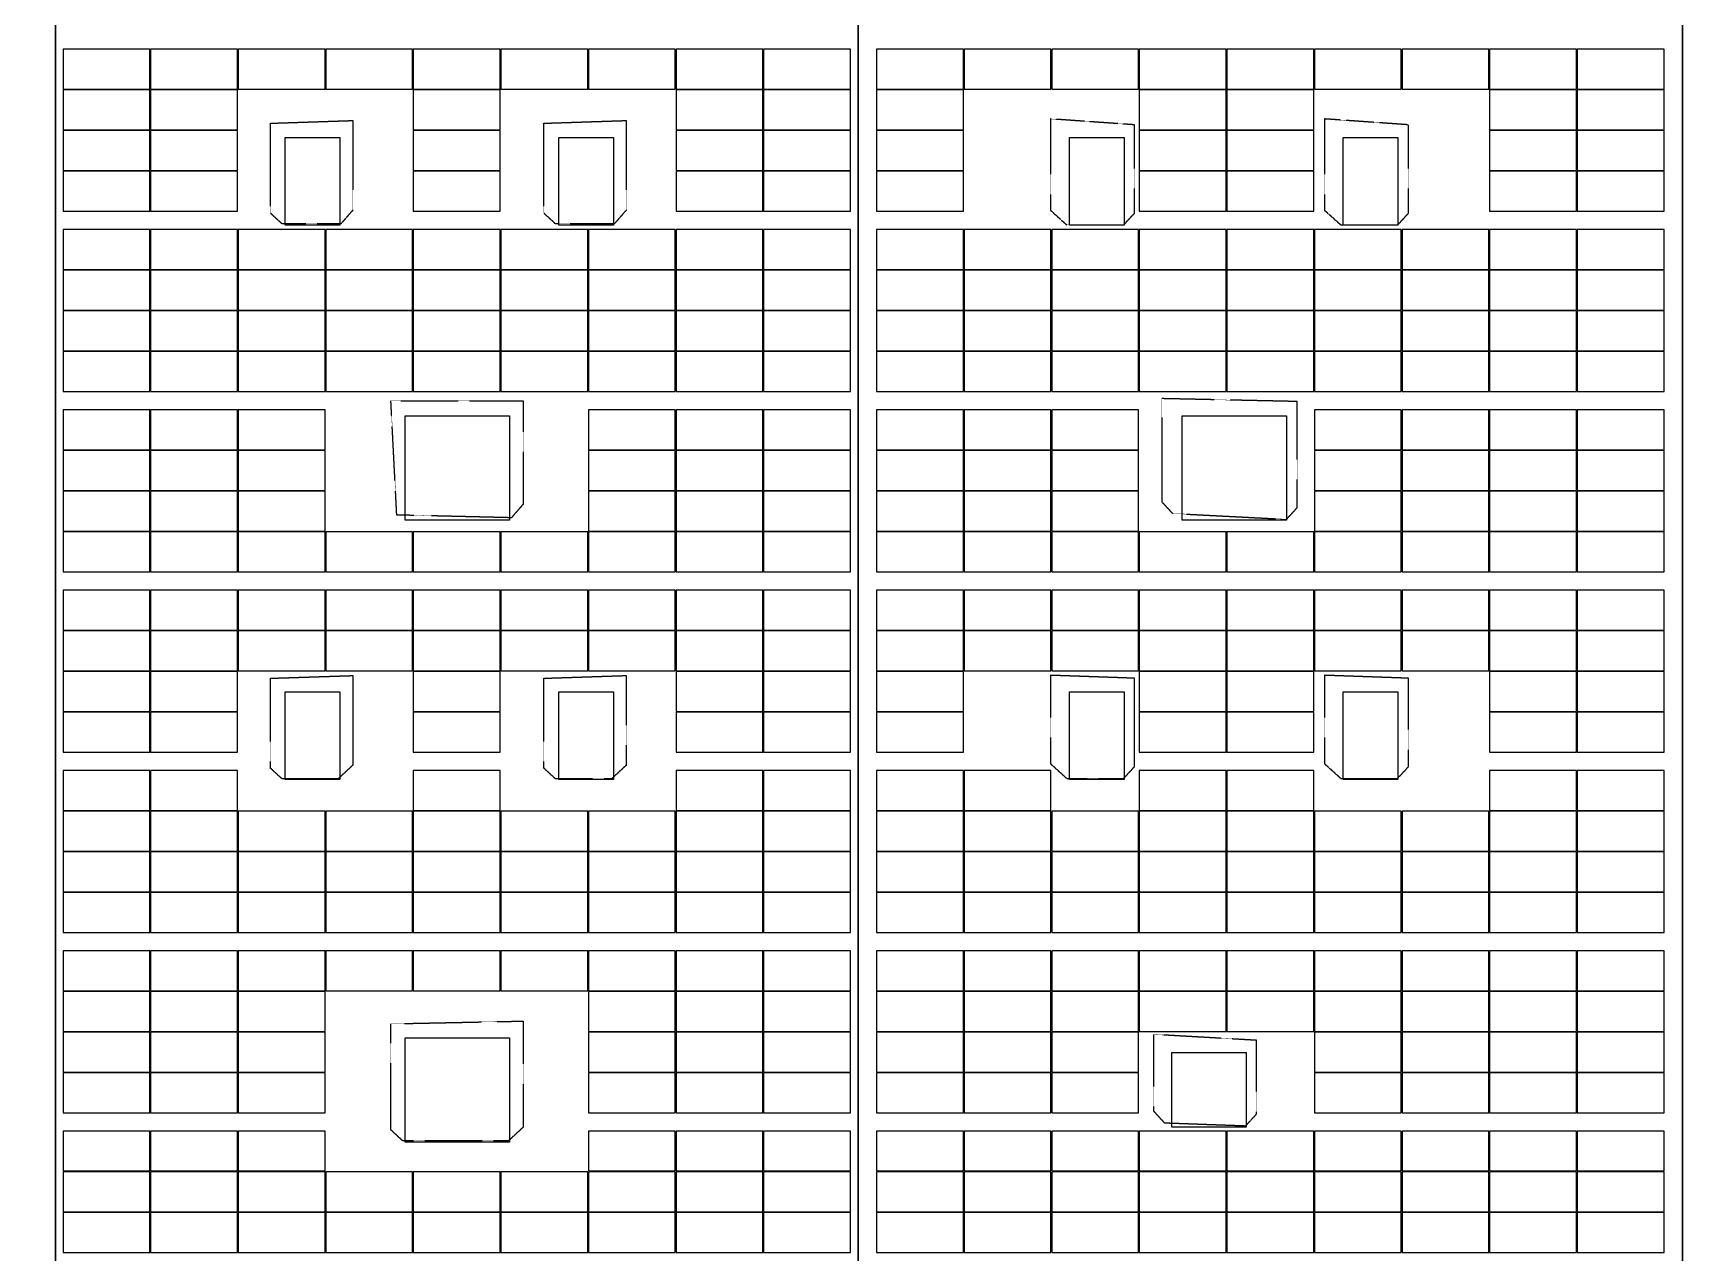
# Model space of a CAD drawing. Header units: metres. Extents: x -330863 to 383137, y -246038 to 314990.
# Drawn here: x -46005 to -436, y -60877 to -27439 of the extents above; entities that cross this region are included whole.
import ezdxf

# ---------------------------------------------------------------- set-up
doc = ezdxf.new("R2010")
doc.units = ezdxf.units.M
doc.linetypes.add('DASHED', pattern=[1.524, 1.27, -0.254])
doc.linetypes.add('HIDDEN', pattern=[0.375, 0.25, -0.125])
doc.layers.add('X消防车道', color=6, linetype='HIDDEN', lineweight=18)
for name, color, linetype in [('屋脊线', 7, 'ByLayer'), ('组件', 7, 'ByLayer'), ('阴影', 8, 'DASHED'), ('障碍物', 7, 'ByLayer')]:
    doc.layers.add(name, color=color, linetype=linetype)

# ---------------------------------------------------------------- blocks, each defined once
blk = doc.blocks.new('*U6')
at = {"layer": '屋脊线', "color": 30}
for p, q in [((-45396, -129651, 10100), (-45400, 145849, 10100)), ((-23396, -129651, 8900), (-23400, 145849, 8900)), ((-796, -129651, 10100), (-800, 145849, 10100))]:
    blk.add_line(p, q, dxfattribs=at)
at = {"flags": 1}
for tag in ['unit_id', 'unit_name']:
    blk.add_attdef(tag, (0, 0), '', height=2.5, dxfattribs=at)
blk = doc.blocks.new('*U129')
at = {"layer": '障碍物', "color": 1}
blk.add_polyline3d([(-39100, -30301, 10), (-37600, -30301, 10), (-37600, -32701, 10), (-39100, -32701, 10)], close=True, dxfattribs=at)
at = {"flags": 1}
for tag in ['height', 'shape']:
    blk.add_attdef(tag, (0, 0), '', height=2.5, dxfattribs=at)
blk = doc.blocks.new('*U130')
at = {"layer": '障碍物', "color": 1}
blk.add_polyline3d([(-31600, -30301, 10), (-30100, -30301, 10), (-30100, -32701, 10), (-31600, -32701, 10)], close=True, dxfattribs=at)
at = {"flags": 1}
for tag in ['height', 'shape']:
    blk.add_attdef(tag, (0, 0), '', height=2.5, dxfattribs=at)
blk = doc.blocks.new('*U131')
at = {"layer": '障碍物', "color": 1}
blk.add_polyline3d([(-39100, -45501, 10), (-37600, -45501, 10), (-37600, -47901, 10), (-39100, -47901, 10)], close=True, dxfattribs=at)
at = {"flags": 1}
for tag in ['height', 'shape']:
    blk.add_attdef(tag, (0, 0), '', height=2.5, dxfattribs=at)
blk = doc.blocks.new('*U132')
at = {"layer": '障碍物', "color": 1}
blk.add_polyline3d([(-31600, -45501, 10), (-30100, -45501, 10), (-30100, -47901, 10), (-31600, -47901, 10)], close=True, dxfattribs=at)
at = {"flags": 1}
for tag in ['height', 'shape']:
    blk.add_attdef(tag, (0, 0), '', height=2.5, dxfattribs=at)
blk = doc.blocks.new('*U150')
at = {"layer": '障碍物', "color": 1}
blk.add_polyline3d([(-35810, -37931, 10), (-32950, -37931, 10), (-32950, -40792, 10), (-35810, -40792, 10)], close=True, dxfattribs=at)
at = {"flags": 1}
for tag in ['height', 'shape']:
    blk.add_attdef(tag, (0, 0), '', height=2.5, dxfattribs=at)
blk = doc.blocks.new('*U151')
at = {"layer": '障碍物', "color": 1}
blk.add_polyline3d([(-35810, -54981, 10), (-32950, -54981, 10), (-32950, -57842, 10), (-35810, -57842, 10)], close=True, dxfattribs=at)
at = {"flags": 1}
for tag in ['height', 'shape']:
    blk.add_attdef(tag, (0, 0), '', height=2.5, dxfattribs=at)
blk = doc.blocks.new('*U196')
at = {"layer": '障碍物', "color": 1}
blk.add_polyline3d([(-17600, -30301, 10), (-16100, -30301, 10), (-16100, -32701, 10), (-17600, -32701, 10)], close=True, dxfattribs=at)
at = {"flags": 1}
for tag in ['height', 'shape']:
    blk.add_attdef(tag, (0, 0), '', height=2.5, dxfattribs=at)
blk = doc.blocks.new('*U197')
at = {"layer": '障碍物', "color": 1}
blk.add_polyline3d([(-10100, -30301, 10), (-8600, -30301, 10), (-8600, -32701, 10), (-10100, -32701, 10)], close=True, dxfattribs=at)
at = {"flags": 1}
for tag in ['height', 'shape']:
    blk.add_attdef(tag, (0, 0), '', height=2.5, dxfattribs=at)
blk = doc.blocks.new('*U200')
at = {"layer": '障碍物', "color": 1}
blk.add_polyline3d([(-17600, -45501, 10), (-16100, -45501, 10), (-16100, -47901, 10), (-17600, -47901, 10)], close=True, dxfattribs=at)
at = {"flags": 1}
for tag in ['height', 'shape']:
    blk.add_attdef(tag, (0, 0), '', height=2.5, dxfattribs=at)
blk = doc.blocks.new('*U201')
at = {"layer": '障碍物', "color": 1}
blk.add_polyline3d([(-10100, -45501, 10), (-8600, -45501, 10), (-8600, -47901, 10), (-10100, -47901, 10)], close=True, dxfattribs=at)
at = {"flags": 1}
for tag in ['height', 'shape']:
    blk.add_attdef(tag, (0, 0), '', height=2.5, dxfattribs=at)
blk = doc.blocks.new('*U226')
at = {"layer": '障碍物', "color": 1}
blk.add_polyline3d([(-14510, -37931, 10), (-11650, -37931, 10), (-11650, -40792, 10), (-14510, -40792, 10)], close=True, dxfattribs=at)
at = {"flags": 1}
for tag in ['height', 'shape']:
    blk.add_attdef(tag, (0, 0), '', height=2.5, dxfattribs=at)
blk = doc.blocks.new('*U227')
at = {"layer": '障碍物', "color": 1}
blk.add_polyline3d([(-14801, -55390, 10), (-12758, -55390, 10), (-12758, -57433, 10), (-14801, -57433, 10)], close=True, dxfattribs=at)
at = {"flags": 1}
for tag in ['height', 'shape']:
    blk.add_attdef(tag, (0, 0), '', height=2.5, dxfattribs=at)
blk = doc.blocks.new('*U13')
at = {"layer": '组件', "color": 0}
blk.add_polyline3d([(0, 0, 0), (0, -109.6, 0), (238.1, -109.6, 12.6), (238.1, 0, 12.6)], close=True, dxfattribs=at)
at = {"flags": 1}
for tag in ['mounting-hole-spacing1', 'mounting-hole-spacing2', 'module-material', 'vmpo', 'voco', 'silicon-material', 'panel-length', 'panel-width', 'panel-height', 'userid', 'theme', 'note', 'name', 'pmax', 'company-name', 'id', 'impo', 'isco']:
    blk.add_attdef(tag, (0, 0), '', height=2.5, dxfattribs=at)
blk = doc.blocks.new('*U11')
at = {"layer": '组件', "color": 0}
blk.add_polyline3d([(0, 0, 0), (0, 109.6, 0), (-238, 109.6, 13), (-238, 0, 13)], close=True, dxfattribs=at)
at = {"flags": 1}
for tag in ['mounting-hole-spacing1', 'mounting-hole-spacing2', 'module-material', 'vmpo', 'voco', 'silicon-material', 'panel-length', 'panel-width', 'panel-height', 'userid', 'theme', 'note', 'name', 'pmax', 'company-name', 'id', 'impo', 'isco']:
    blk.add_attdef(tag, (0, 0), '', height=2.5, dxfattribs=at)

msp = doc.modelspace()

# ---------------------------------------------------------------- hatches: boundary and pattern name
at = {"layer": 'X消防车道'}
h = msp.add_hatch(dxfattribs=at)
h.set_pattern_fill('DOTS', color=8, scale=1000, angle=-31.4878)
h.set_pattern_definition([(328.51216202, (-1970228605.7, -2547630934.4), (1506.0502845, 939.1527315), [0, -1587.5])])
h.paths.add_polyline_path([(-93210, -143670, 0.388696), (-80261, -155529), (-29868, -155529, 0.072993), (-27282, -155149), (-24813, -154408, -0.072993), (-22226, -154029), (83400, -154029, -0.414215), (92400, -163029), (92400, -173022), (96400, -173176), (96400, -163029, 0.41422), (83400, -150029), (-22813, -150029, 0.072993), (-25400, -150408), (-27869, -151149, -0.072993), (-30455, -151529), (-80261, -151529, -0.388698), (-89226, -143319), (-114667, 145381, -0.440198), (-105702, 155171), (86000, 155171, -0.414211), (95000, 146171, -0.141448), (97000, 153099, 0.25767), (86000, 159171), (-105702, 159171, 0.440196), (-118651, 145030)])

# ---------------------------------------------------------------- linework, layer by layer
at = {"layer": '屋脊线', "color": 2, "elevation": 10100}
for points in [[(-45400, 145849), (-45396, -129651)], [(-800, 145849), (-796, -129651)]]:
    msp.add_lwpolyline(points, dxfattribs=at)
at = {"layer": '屋脊线', "color": 30, "elevation": 8900}
msp.add_lwpolyline([(-23400, 145849), (-23396, -129651)], dxfattribs=at)
at = {"layer": '阴影', "linetype": 'DASHED'}
for points in [[(-37572, -32667, 9674), (-39183, -32667, 9762), (-39506, -32369, 9780), (-39506, -29907, 9780), (-37249, -29832, 9657), (-37249, -32294, 9657), (-37572, -32667, 9674)], [(-30078, -32667, 9265), (-31689, -32667, 9353), (-32012, -32369, 9371), (-32012, -29907, 9371), (-29755, -29832, 9248), (-29755, -32294, 9248), (-30078, -32667, 9265)], [(-15819, -32371, 9303), (-15819, -29950, 9303), (-18125, -29788, 9181), (-18125, -32291, 9181), (-17679, -32694, 9205), (-16117, -32694, 9288), (-15819, -32371, 9303)], [(-8308, -32371, 9702), (-8308, -29950, 9702), (-10613, -29788, 9580), (-10613, -32291, 9580), (-10167, -32694, 9603), (-8605, -32694, 9686), (-8308, -32371, 9702)], [(-32898, -40724, 9419), (-36041, -40649, 9591), (-36202, -37516, 9599), (-32576, -37516, 9402), (-32576, -40351, 9402), (-32898, -40724, 9419)], [(-11357, -40443, 9540), (-11357, -37537, 9540), (-15075, -37457, 9343), (-15075, -40282, 9343), (-14778, -40605, 9359), (-11654, -40766, 9525), (-11357, -40443, 9540)], [(-37652, -47885, 9679), (-39183, -47885, 9762), (-39506, -47587, 9780), (-39506, -45125, 9780), (-37249, -45051, 9657), (-37249, -47512, 9657), (-37652, -47885, 9679)], [(-30158, -47885, 9270), (-31689, -47885, 9353), (-32011, -47587, 9371), (-32011, -45125, 9371), (-29755, -45050, 9248), (-29755, -47512, 9248), (-30158, -47885, 9270)], [(-15819, -47547, 9303), (-15819, -45125, 9303), (-18125, -45044, 9181), (-18125, -47466, 9181), (-17678, -47869, 9205), (-16116, -47869, 9288), (-15819, -47547, 9303)], [(-8307, -47546, 9702), (-8307, -45125, 9702), (-10613, -45044, 9580), (-10613, -47466, 9580), (-10167, -47869, 9603), (-8605, -47869, 9686), (-8307, -47546, 9702)], [(-32978, -57807, 9424), (-35879, -57807, 9582), (-36202, -57509, 9599), (-36202, -54599, 9599), (-32575, -54525, 9402), (-32575, -57434, 9402), (-32978, -57807, 9424)], [(-12472, -57071, 9481), (-12472, -55053, 9481), (-15298, -54892, 9331), (-15298, -56991, 9331), (-15001, -57314, 9347), (-12770, -57394, 9465), (-12472, -57071, 9481)]]:
    msp.add_polyline3d(points, close=True, dxfattribs=at)
at = {"layer": '障碍物', "color": 4, "elevation": 10300}
for points in [[(-39100, -30301), (-37600, -30301), (-37600, -32701), (-39100, -32701)], [(-31600, -30301), (-30100, -30301), (-30100, -32701), (-31600, -32701)], [(-17600, -30301), (-16100, -30301), (-16100, -32701), (-17600, -32701)], [(-10100, -30301), (-8600, -30301), (-8600, -32701), (-10100, -32701)], [(-39100, -45501), (-37600, -45501), (-37600, -47901), (-39100, -47901)], [(-31600, -45501), (-30100, -45501), (-30100, -47901), (-31600, -47901)], [(-17600, -45501), (-16100, -45501), (-16100, -47901), (-17600, -47901)], [(-10100, -45501), (-8600, -45501), (-8600, -47901), (-10100, -47901)]]:
    msp.add_lwpolyline(points, close=True, dxfattribs=at)
at = {"layer": '障碍物', "elevation": 10300}
for points in [[(-35810, -37931), (-32950, -37931), (-32950, -40792), (-35810, -40792)], [(-14510, -37931), (-11650, -37931), (-11650, -40792), (-14510, -40792)], [(-35810, -54981), (-32950, -54981), (-32950, -57842), (-35810, -57842)], [(-14801, -55390), (-12758, -55390), (-12758, -57433), (-14801, -57433)]]:
    msp.add_lwpolyline(points, close=True, dxfattribs=at)

# ---------------------------------------------------------------- block references
at = {"layer": '屋脊线'}
msp.add_blockref('*U6', (0, 0), dxfattribs=at)
at = {"layer": '组件', "color": 5, "xscale": 10, "yscale": 10, "zscale": 10}
for name, p in [('*U11', (-42809, -28971, 10059)), ('*U11', (-40409, -28971, 9928)), ('*U11', (-38008, -28971, 9797)), ('*U11', (-35608, -28971, 9666)), ('*U11', (-33207, -28971, 9535)), ('*U11', (-30807, -28971, 9404)), ('*U11', (-28406, -28971, 9273)), ('*U11', (-26006, -28971, 9142)), ('*U11', (-23606, -28971, 9011)), ('*U13', (-22890, -27875, 9027)), ('*U13', (-20490, -27875, 9154)), ('*U13', (-18089, -27875, 9282)), ('*U13', (-15689, -27875, 9409)), ('*U13', (-13288, -27875, 9537)), ('*U13', (-10887, -27875, 9664)), ('*U13', (-8487, -27875, 9792)), ('*U13', (-6086, -27875, 9919)), ('*U13', (-3685, -27875, 10047)), ('*U11', (-42809, -30087, 10059)), ('*U11', (-40409, -30087, 9928)), ('*U11', (-33207, -30087, 9535)), ('*U11', (-26006, -30087, 9142)), ('*U11', (-23606, -30087, 9011)), ('*U13', (-22890, -28991, 9027)), ('*U13', (-15689, -28991, 9409)), ('*U13', (-13288, -28991, 9537)), ('*U13', (-6086, -28991, 9919)), ('*U13', (-3685, -28991, 10047)), ('*U11', (-42809, -31203, 10059)), ('*U11', (-40409, -31203, 9928)), ('*U11', (-33207, -31203, 9535)), ('*U11', (-26006, -31203, 9142)), ('*U11', (-23606, -31203, 9011)), ('*U13', (-22890, -30107, 9027)), ('*U13', (-15689, -30107, 9409)), ('*U13', (-13288, -30107, 9537)), ('*U13', (-6086, -30107, 9919)), ('*U13', (-3685, -30107, 10047)), ('*U11', (-42809, -32319, 10059)), ('*U11', (-40409, -32319, 9928)), ('*U11', (-33207, -32319, 9535)), ('*U11', (-26006, -32319, 9142)), ('*U11', (-23606, -32319, 9011)), ('*U13', (-22890, -31223, 9027)), ('*U13', (-15689, -31223, 9409)), ('*U13', (-13288, -31223, 9537)), ('*U13', (-6086, -31223, 9919)), ('*U13', (-3685, -31223, 10047)), ('*U11', (-42809, -33915, 10059)), ('*U11', (-40409, -33915, 9928)), ('*U11', (-38008, -33915, 9797)), ('*U11', (-35608, -33915, 9666)), ('*U11', (-33207, -33915, 9535)), ('*U11', (-30807, -33915, 9404)), ('*U11', (-28406, -33915, 9273)), ('*U11', (-26006, -33915, 9142)), ('*U11', (-23606, -33915, 9011)), ('*U13', (-22890, -32819, 9027)), ('*U13', (-20490, -32819, 9154)), ('*U13', (-18089, -32819, 9282)), ('*U13', (-15689, -32819, 9409)), ('*U13', (-13288, -32819, 9537)), ('*U13', (-10887, -32819, 9664)), ('*U13', (-8487, -32819, 9792)), ('*U13', (-6086, -32819, 9919)), ('*U13', (-3685, -32819, 10047)), ('*U11', (-42809, -35031, 10059)), ('*U11', (-40409, -35031, 9928)), ('*U11', (-38008, -35031, 9797)), ('*U11', (-35608, -35031, 9666)), ('*U11', (-33207, -35031, 9535)), ('*U11', (-30807, -35031, 9404)), ('*U11', (-28406, -35031, 9273)), ('*U11', (-26006, -35031, 9142)), ('*U11', (-23606, -35031, 9011)), ('*U13', (-22890, -33935, 9027)), ('*U13', (-20490, -33935, 9154)), ('*U13', (-18089, -33935, 9282)), ('*U13', (-15689, -33935, 9409)), ('*U13', (-13288, -33935, 9537)), ('*U13', (-10887, -33935, 9664)), ('*U13', (-8487, -33935, 9792)), ('*U13', (-6086, -33935, 9919)), ('*U13', (-3685, -33935, 10047)), ('*U11', (-42809, -36147, 10059)), ('*U11', (-40409, -36147, 9928)), ('*U11', (-38008, -36147, 9797)), ('*U11', (-35608, -36147, 9666)), ('*U11', (-33207, -36147, 9535)), ('*U11', (-30807, -36147, 9404)), ('*U11', (-28406, -36147, 9273)), ('*U11', (-26006, -36147, 9142)), ('*U11', (-23606, -36147, 9011)), ('*U13', (-22890, -35051, 9027)), ('*U13', (-20490, -35051, 9154)), ('*U13', (-18089, -35051, 9282)), ('*U13', (-15689, -35051, 9409)), ('*U13', (-13288, -35051, 9537)), ('*U13', (-10887, -35051, 9664)), ('*U13', (-8487, -35051, 9792)), ('*U13', (-6086, -35051, 9919)), ('*U13', (-3685, -35051, 10047)), ('*U11', (-42809, -37263, 10059)), ('*U11', (-40409, -37263, 9928)), ('*U11', (-38008, -37263, 9797)), ('*U11', (-35608, -37263, 9666)), ('*U11', (-33207, -37263, 9535)), ('*U11', (-30807, -37263, 9404)), ('*U11', (-28406, -37263, 9273)), ('*U11', (-26006, -37263, 9142)), ('*U11', (-23606, -37263, 9011)), ('*U13', (-22890, -36167, 9027)), ('*U13', (-20490, -36167, 9154)), ('*U13', (-18089, -36167, 9282)), ('*U13', (-15689, -36167, 9409)), ('*U13', (-13288, -36167, 9537)), ('*U13', (-10887, -36167, 9664)), ('*U13', (-8487, -36167, 9792)), ('*U13', (-6086, -36167, 9919)), ('*U13', (-3685, -36167, 10047)), ('*U11', (-42809, -38859, 10059)), ('*U11', (-40409, -38859, 9928)), ('*U11', (-38008, -38859, 9797)), ('*U11', (-28406, -38859, 9273)), ('*U11', (-26006, -38859, 9142)), ('*U11', (-23606, -38859, 9011)), ('*U13', (-22890, -37763, 9027)), ('*U13', (-20490, -37763, 9154)), ('*U13', (-18089, -37763, 9282)), ('*U13', (-10887, -37763, 9664)), ('*U13', (-8487, -37763, 9792)), ('*U13', (-6086, -37763, 9919)), ('*U13', (-3685, -37763, 10047)), ('*U11', (-42809, -39975, 10059)), ('*U11', (-40409, -39975, 9928)), ('*U11', (-38008, -39975, 9797)), ('*U11', (-28406, -39975, 9273)), ('*U11', (-26006, -39975, 9142)), ('*U11', (-23606, -39975, 9011)), ('*U13', (-22890, -38879, 9027)), ('*U13', (-20490, -38879, 9154)), ('*U13', (-18089, -38879, 9282)), ('*U13', (-10887, -38879, 9664)), ('*U13', (-8487, -38879, 9792)), ('*U13', (-6086, -38879, 9919)), ('*U13', (-3685, -38879, 10047)), ('*U11', (-42809, -41091, 10059)), ('*U11', (-40409, -41091, 9928)), ('*U11', (-38008, -41091, 9797)), ('*U11', (-28406, -41091, 9273)), ('*U11', (-26006, -41091, 9142)), ('*U11', (-23606, -41091, 9011)), ('*U13', (-22890, -39995, 9027)), ('*U13', (-20490, -39995, 9154)), ('*U13', (-18089, -39995, 9282)), ('*U13', (-10887, -39995, 9664)), ('*U13', (-8487, -39995, 9792)), ('*U13', (-6086, -39995, 9919)), ('*U13', (-3685, -39995, 10047)), ('*U11', (-42809, -42207, 10059)), ('*U11', (-40409, -42207, 9928)), ('*U11', (-38008, -42207, 9797)), ('*U11', (-35608, -42207, 9666)), ('*U11', (-33207, -42207, 9535)), ('*U11', (-30807, -42207, 9404)), ('*U11', (-28406, -42207, 9273)), ('*U11', (-26006, -42207, 9142)), ('*U11', (-23606, -42207, 9011)), ('*U13', (-22890, -41111, 9027)), ('*U13', (-20490, -41111, 9154)), ('*U13', (-18089, -41111, 9282)), ('*U13', (-15689, -41111, 9409)), ('*U13', (-13288, -41111, 9537)), ('*U13', (-10887, -41111, 9664)), ('*U13', (-8487, -41111, 9792)), ('*U13', (-6086, -41111, 9919)), ('*U13', (-3685, -41111, 10047)), ('*U11', (-42809, -43803, 10059)), ('*U11', (-40409, -43803, 9928)), ('*U11', (-38008, -43803, 9797)), ('*U11', (-35608, -43803, 9666)), ('*U11', (-33207, -43803, 9535)), ('*U11', (-30807, -43803, 9404)), ('*U11', (-28406, -43803, 9273)), ('*U11', (-26006, -43803, 9142)), ('*U11', (-23606, -43803, 9011)), ('*U13', (-22890, -42707, 9027)), ('*U13', (-20490, -42707, 9154)), ('*U13', (-18089, -42707, 9282)), ('*U13', (-15689, -42707, 9409)), ('*U13', (-13288, -42707, 9537)), ('*U13', (-10887, -42707, 9664)), ('*U13', (-8487, -42707, 9792)), ('*U13', (-6086, -42707, 9919)), ('*U13', (-3685, -42707, 10047)), ('*U11', (-42809, -44919, 10059)), ('*U11', (-40409, -44919, 9928)), ('*U11', (-38008, -44919, 9797)), ('*U11', (-35608, -44919, 9666)), ('*U11', (-33207, -44919, 9535)), ('*U11', (-30807, -44919, 9404)), ('*U11', (-28406, -44919, 9273)), ('*U11', (-26006, -44919, 9142)), ('*U11', (-23606, -44919, 9011)), ('*U13', (-22890, -43823, 9027)), ('*U13', (-20490, -43823, 9154)), ('*U13', (-18089, -43823, 9282)), ('*U13', (-15689, -43823, 9409)), ('*U13', (-13288, -43823, 9537)), ('*U13', (-10887, -43823, 9664)), ('*U13', (-8487, -43823, 9792)), ('*U13', (-6086, -43823, 9919)), ('*U13', (-3685, -43823, 10047)), ('*U11', (-42809, -46035, 10059)), ('*U11', (-40409, -46035, 9928)), ('*U11', (-33207, -46035, 9535)), ('*U11', (-26006, -46035, 9142)), ('*U11', (-23606, -46035, 9011)), ('*U13', (-22890, -44939, 9027)), ('*U13', (-15689, -44939, 9409)), ('*U13', (-13288, -44939, 9537)), ('*U13', (-6086, -44939, 9919)), ('*U13', (-3685, -44939, 10047)), ('*U11', (-42809, -47151, 10059)), ('*U11', (-40409, -47151, 9928)), ('*U11', (-33207, -47151, 9535)), ('*U11', (-26006, -47151, 9142)), ('*U11', (-23606, -47151, 9011)), ('*U13', (-22890, -46055, 9027)), ('*U13', (-15689, -46055, 9409)), ('*U13', (-13288, -46055, 9537)), ('*U13', (-6086, -46055, 9919)), ('*U13', (-3685, -46055, 10047)), ('*U11', (-42809, -48747, 10059)), ('*U11', (-40409, -48747, 9928)), ('*U11', (-33207, -48747, 9535)), ('*U11', (-26006, -48747, 9142)), ('*U11', (-23606, -48747, 9011)), ('*U13', (-22890, -47651, 9027)), ('*U13', (-20490, -47651, 9154)), ('*U13', (-15689, -47651, 9409)), ('*U13', (-13288, -47651, 9537)), ('*U13', (-6086, -47651, 9919)), ('*U13', (-3685, -47651, 10047)), ('*U11', (-42809, -49863, 10059)), ('*U11', (-40409, -49863, 9928)), ('*U11', (-38008, -49863, 9797)), ('*U11', (-35608, -49863, 9666)), ('*U11', (-33207, -49863, 9535)), ('*U11', (-30807, -49863, 9404)), ('*U11', (-28406, -49863, 9273)), ('*U11', (-26006, -49863, 9142)), ('*U11', (-23606, -49863, 9011)), ('*U13', (-22890, -48767, 9027)), ('*U13', (-20490, -48767, 9154)), ('*U13', (-18089, -48767, 9282)), ('*U13', (-15689, -48767, 9409)), ('*U13', (-13288, -48767, 9537)), ('*U13', (-10887, -48767, 9664)), ('*U13', (-8487, -48767, 9792)), ('*U13', (-6086, -48767, 9919)), ('*U13', (-3685, -48767, 10047)), ('*U11', (-42809, -50979, 10059)), ('*U11', (-40409, -50979, 9928)), ('*U11', (-38008, -50979, 9797)), ('*U11', (-35608, -50979, 9666)), ('*U11', (-33207, -50979, 9535)), ('*U11', (-30807, -50979, 9404)), ('*U11', (-28406, -50979, 9273)), ('*U11', (-26006, -50979, 9142)), ('*U11', (-23606, -50979, 9011)), ('*U13', (-22890, -49883, 9027)), ('*U13', (-20490, -49883, 9154)), ('*U13', (-18089, -49883, 9282)), ('*U13', (-15689, -49883, 9409)), ('*U13', (-13288, -49883, 9537)), ('*U13', (-10887, -49883, 9664)), ('*U13', (-8487, -49883, 9792)), ('*U13', (-6086, -49883, 9919)), ('*U13', (-3685, -49883, 10047)), ('*U11', (-42809, -52095, 10059)), ('*U11', (-40409, -52095, 9928)), ('*U11', (-38008, -52095, 9797)), ('*U11', (-35608, -52095, 9666)), ('*U11', (-33207, -52095, 9535)), ('*U11', (-30807, -52095, 9404)), ('*U11', (-28406, -52095, 9273)), ('*U11', (-26006, -52095, 9142)), ('*U11', (-23606, -52095, 9011)), ('*U13', (-22890, -50999, 9027)), ('*U13', (-20490, -50999, 9154)), ('*U13', (-18089, -50999, 9282)), ('*U13', (-15689, -50999, 9409)), ('*U13', (-13288, -50999, 9537)), ('*U13', (-10887, -50999, 9664)), ('*U13', (-8487, -50999, 9792)), ('*U13', (-6086, -50999, 9919)), ('*U13', (-3685, -50999, 10047)), ('*U11', (-42809, -53691, 10059)), ('*U11', (-40409, -53691, 9928)), ('*U11', (-38008, -53691, 9797)), ('*U11', (-35608, -53691, 9666)), ('*U11', (-33207, -53691, 9535)), ('*U11', (-30807, -53691, 9404)), ('*U11', (-28406, -53691, 9273)), ('*U11', (-26006, -53691, 9142)), ('*U11', (-23606, -53691, 9011)), ('*U13', (-22890, -52595, 9027)), ('*U13', (-20490, -52595, 9154)), ('*U13', (-18089, -52595, 9282)), ('*U13', (-15689, -52595, 9409)), ('*U13', (-13288, -52595, 9537)), ('*U13', (-10887, -52595, 9664)), ('*U13', (-8487, -52595, 9792)), ('*U13', (-6086, -52595, 9919)), ('*U13', (-3685, -52595, 10047)), ('*U11', (-42809, -54807, 10059)), ('*U11', (-40409, -54807, 9928)), ('*U11', (-38008, -54807, 9797)), ('*U11', (-28406, -54807, 9273)), ('*U11', (-26006, -54807, 9142)), ('*U11', (-23606, -54807, 9011)), ('*U13', (-22890, -53711, 9027)), ('*U13', (-20490, -53711, 9154)), ('*U13', (-18089, -53711, 9282)), ('*U13', (-15689, -53711, 9409)), ('*U13', (-13288, -53711, 9537)), ('*U13', (-10887, -53711, 9664)), ('*U13', (-8487, -53711, 9792)), ('*U13', (-6086, -53711, 9919)), ('*U13', (-3685, -53711, 10047)), ('*U11', (-42809, -55923, 10059)), ('*U11', (-40409, -55923, 9928)), ('*U11', (-38008, -55923, 9797)), ('*U11', (-28406, -55923, 9273)), ('*U11', (-26006, -55923, 9142)), ('*U11', (-23606, -55923, 9011)), ('*U13', (-22890, -54827, 9027)), ('*U13', (-20490, -54827, 9154)), ('*U13', (-18089, -54827, 9282)), ('*U13', (-10887, -54827, 9664)), ('*U13', (-8487, -54827, 9792)), ('*U13', (-6086, -54827, 9919)), ('*U13', (-3685, -54827, 10047)), ('*U11', (-42809, -57039, 10059)), ('*U11', (-40409, -57039, 9928)), ('*U11', (-38008, -57039, 9797)), ('*U11', (-28406, -57039, 9273)), ('*U11', (-26006, -57039, 9142)), ('*U11', (-23606, -57039, 9011)), ('*U13', (-22890, -55943, 9027)), ('*U13', (-20490, -55943, 9154)), ('*U13', (-18089, -55943, 9282)), ('*U13', (-10887, -55943, 9664)), ('*U13', (-8487, -55943, 9792)), ('*U13', (-6086, -55943, 9919)), ('*U13', (-3685, -55943, 10047)), ('*U11', (-42809, -58635, 10059)), ('*U11', (-40409, -58635, 9928)), ('*U11', (-38008, -58635, 9797)), ('*U11', (-28406, -58635, 9273)), ('*U11', (-26006, -58635, 9142)), ('*U11', (-23606, -58635, 9011)), ('*U13', (-22890, -57539, 9027)), ('*U13', (-20490, -57539, 9154)), ('*U13', (-18089, -57539, 9282)), ('*U13', (-15689, -57539, 9409)), ('*U13', (-13288, -57539, 9537)), ('*U13', (-10887, -57539, 9664)), ('*U13', (-8487, -57539, 9792)), ('*U13', (-6086, -57539, 9919)), ('*U13', (-3685, -57539, 10047)), ('*U11', (-42809, -59751, 10059)), ('*U11', (-40409, -59751, 9928)), ('*U11', (-38008, -59751, 9797)), ('*U11', (-35608, -59751, 9666)), ('*U11', (-33207, -59751, 9535)), ('*U11', (-30807, -59751, 9404)), ('*U11', (-28406, -59751, 9273)), ('*U11', (-26006, -59751, 9142)), ('*U11', (-23606, -59751, 9011)), ('*U13', (-22890, -58655, 9027)), ('*U13', (-20490, -58655, 9154)), ('*U13', (-18089, -58655, 9282)), ('*U13', (-15689, -58655, 9409)), ('*U13', (-13288, -58655, 9537)), ('*U13', (-10887, -58655, 9664)), ('*U13', (-8487, -58655, 9792)), ('*U13', (-6086, -58655, 9919)), ('*U13', (-3685, -58655, 10047)), ('*U11', (-42809, -60867, 10059)), ('*U11', (-40409, -60867, 9928)), ('*U11', (-38008, -60867, 9797)), ('*U11', (-35608, -60867, 9666)), ('*U11', (-33207, -60867, 9535)), ('*U11', (-30807, -60867, 9404)), ('*U11', (-28406, -60867, 9273)), ('*U11', (-26006, -60867, 9142)), ('*U11', (-23606, -60867, 9011)), ('*U13', (-22890, -59771, 9027)), ('*U13', (-20490, -59771, 9154)), ('*U13', (-18089, -59771, 9282)), ('*U13', (-15689, -59771, 9409)), ('*U13', (-13288, -59771, 9537)), ('*U13', (-10887, -59771, 9664)), ('*U13', (-8487, -59771, 9792)), ('*U13', (-6086, -59771, 9919)), ('*U13', (-3685, -59771, 10047))]:
    msp.add_blockref(name, p, dxfattribs=at)
at = {"layer": '障碍物'}
for name in ['*U129', '*U130', '*U196', '*U197', '*U150', '*U226', '*U131', '*U132', '*U200', '*U201', '*U151', '*U227']:
    msp.add_blockref(name, (0, 0), dxfattribs=at)

doc.saveas('drawing.dxf')
